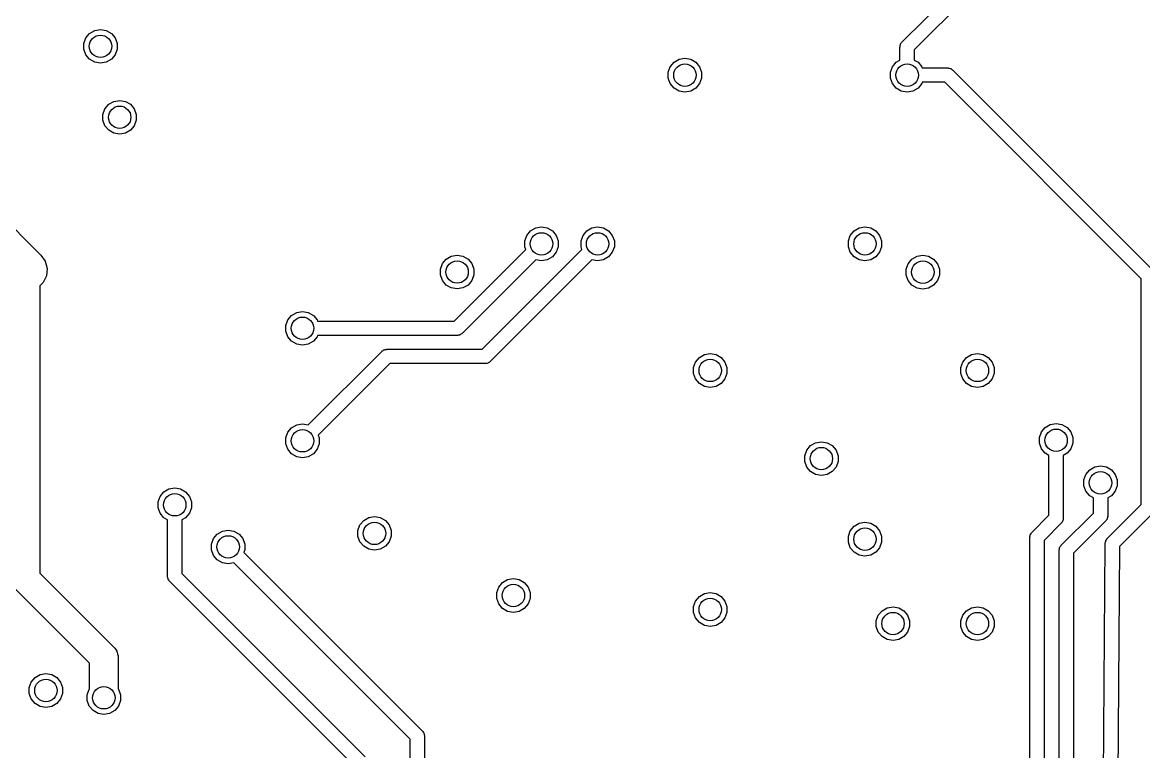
# Model space of a CAD drawing. Extents: x 10 to 287, y -200 to -10.
# Drawn here: x 120.23 to 140.17, y -131.39 to -118.43 of the extents above; entities that cross this region are included whole.
import ezdxf

# ---------------------------------------------------------------- set-up
doc = ezdxf.new("R2010")
doc.units = 0
doc.header["$MEASUREMENT"] = 0
doc.layers.add('BLACK', color=7, linetype='CONTINUOUS')

msp = doc.modelspace()

# ---------------------------------------------------------------- linework, layer by layer
at = {"layer": 'Black'}
for p, q in [((135.871, -118.772), (139.05, -115.594)), ((139.267, -115.736), (136.088, -118.914)), ((121.427, -118.62), (121.517, -118.567)), ((121.517, -118.567), (121.62, -118.549)), ((121.62, -118.549), (121.723, -118.567)), ((121.723, -118.567), (121.813, -118.62)), ((121.324, -118.798), (121.359, -118.7)), ((121.324, -118.902), (121.324, -118.798)), ((121.359, -118.7), (121.427, -118.62)), ((121.813, -118.62), (121.881, -118.7)), ((121.881, -118.7), (121.916, -118.798)), ((121.916, -118.798), (121.916, -118.902)), ((135.846, -118.808), (135.856, -118.795)), ((135.856, -118.795), (135.864, -118.78)), ((135.864, -118.78), (135.868, -118.777)), ((135.868, -118.777), (135.871, -118.772)), ((121.359, -119), (121.324, -118.902)), ((121.427, -119.08), (121.359, -119)), ((121.881, -119), (121.813, -119.08)), ((121.916, -118.902), (121.881, -119)), ((135.834, -118.862), (135.835, -118.856)), ((135.834, -119.093), (135.834, -118.862)), ((135.835, -118.851), (135.839, -118.835)), ((135.835, -118.856), (135.835, -118.851)), ((135.839, -118.835), (135.842, -118.818)), ((135.842, -118.818), (135.845, -118.814)), ((135.845, -118.814), (135.846, -118.808)), ((136.088, -118.914), (136.088, -119.093)), ((121.517, -119.133), (121.427, -119.08)), ((121.62, -119.151), (121.517, -119.133)), ((121.723, -119.133), (121.62, -119.151)), ((121.813, -119.08), (121.723, -119.133)), ((131.751, -119.212), (131.818, -119.132)), ((131.818, -119.132), (131.909, -119.079)), ((131.909, -119.079), (132.011, -119.061)), ((132.011, -119.061), (132.114, -119.079)), ((132.114, -119.079), (132.205, -119.132)), ((132.205, -119.132), (132.272, -119.212)), ((135.701, -119.212), (135.768, -119.132)), ((135.768, -119.132), (135.834, -119.093)), ((136.088, -119.093), (136.155, -119.132)), ((136.155, -119.132), (136.222, -119.212)), ((131.715, -119.31), (131.751, -119.212)), ((131.715, -119.414), (131.715, -119.31)), ((132.272, -119.212), (132.308, -119.31)), ((132.308, -119.31), (132.308, -119.414)), ((135.665, -119.31), (135.701, -119.212)), ((135.665, -119.414), (135.665, -119.31)), ((136.222, -119.212), (136.23, -119.235)), ((136.23, -119.235), (136.682, -119.235)), ((136.682, -119.235), (136.688, -119.236)), ((136.688, -119.236), (136.693, -119.236)), ((136.693, -119.236), (136.709, -119.24)), ((136.709, -119.24), (136.726, -119.243)), ((136.726, -119.243), (136.73, -119.246)), ((136.73, -119.246), (136.736, -119.247)), ((136.736, -119.247), (136.749, -119.257)), ((136.749, -119.257), (136.764, -119.265)), ((136.764, -119.265), (136.767, -119.269)), ((136.767, -119.269), (136.772, -119.272)), ((136.772, -119.272), (140.34, -122.84)), ((131.751, -119.513), (131.715, -119.414)), ((131.818, -119.593), (131.751, -119.513)), ((131.909, -119.645), (131.818, -119.593)), ((132.205, -119.593), (132.114, -119.645)), ((132.272, -119.513), (132.205, -119.593)), ((132.308, -119.414), (132.272, -119.513)), ((135.701, -119.513), (135.665, -119.414)), ((135.768, -119.593), (135.701, -119.513)), ((135.858, -119.645), (135.768, -119.593)), ((136.155, -119.593), (136.064, -119.645)), ((136.222, -119.513), (136.155, -119.593)), ((136.23, -119.489), (136.222, -119.513)), ((136.63, -119.489), (136.23, -119.489)), ((140.123, -122.983), (136.63, -119.489)), ((132.011, -119.663), (131.909, -119.645)), ((132.114, -119.645), (132.011, -119.663)), ((135.961, -119.663), (135.858, -119.645)), ((136.064, -119.645), (135.961, -119.663)), ((121.664, -120.059), (121.7, -119.961)), ((121.7, -119.961), (121.767, -119.881)), ((121.767, -119.881), (121.858, -119.829)), ((121.858, -119.829), (121.961, -119.811)), ((121.961, -119.811), (122.064, -119.829)), ((122.064, -119.829), (122.154, -119.881)), ((122.154, -119.881), (122.221, -119.961)), ((122.221, -119.961), (122.257, -120.059)), ((118.129, -120.131), (120.559, -122.561)), ((121.664, -120.164), (121.664, -120.059)), ((121.7, -120.262), (121.664, -120.164)), ((122.257, -120.164), (122.221, -120.262)), ((122.257, -120.059), (122.257, -120.164)), ((121.767, -120.342), (121.7, -120.262)), ((121.858, -120.394), (121.767, -120.342)), ((121.961, -120.412), (121.858, -120.394)), ((122.064, -120.394), (121.961, -120.412)), ((122.154, -120.342), (122.064, -120.394)), ((122.221, -120.262), (122.154, -120.342)), ((129.201, -122.212), (129.268, -122.131)), ((129.268, -122.131), (129.358, -122.079)), ((129.358, -122.079), (129.461, -122.061)), ((129.461, -122.061), (129.564, -122.079)), ((129.564, -122.079), (129.655, -122.131)), ((129.655, -122.131), (129.722, -122.212)), ((130.199, -122.212), (130.266, -122.131)), ((130.266, -122.131), (130.357, -122.079)), ((130.357, -122.079), (130.459, -122.061)), ((130.459, -122.061), (130.562, -122.079)), ((130.562, -122.079), (130.653, -122.131)), ((130.653, -122.131), (130.72, -122.212)), ((134.951, -122.212), (135.018, -122.131)), ((135.018, -122.131), (135.109, -122.079)), ((135.109, -122.079), (135.212, -122.061)), ((135.212, -122.061), (135.315, -122.079)), ((135.315, -122.079), (135.405, -122.131)), ((135.405, -122.131), (135.472, -122.212)), ((129.165, -122.31), (129.201, -122.212)), ((129.165, -122.414), (129.165, -122.31)), ((129.722, -122.212), (129.758, -122.31)), ((129.758, -122.31), (129.758, -122.414)), ((130.163, -122.31), (130.199, -122.212)), ((130.163, -122.414), (130.163, -122.31)), ((130.72, -122.212), (130.756, -122.31)), ((130.756, -122.31), (130.756, -122.414)), ((134.916, -122.31), (134.951, -122.212)), ((134.916, -122.414), (134.916, -122.31)), ((135.472, -122.212), (135.508, -122.31)), ((135.508, -122.31), (135.508, -122.414)), ((120.559, -122.561), (120.635, -122.669)), ((127.767, -122.632), (127.857, -122.58)), ((127.857, -122.58), (127.96, -122.561)), ((127.908, -123.736), (129.182, -122.461)), ((127.96, -122.561), (128.063, -122.58)), ((128.063, -122.58), (128.154, -122.632)), ((128.408, -124.236), (130.18, -122.462)), ((129.182, -122.461), (129.165, -122.414)), ((129.722, -122.512), (129.655, -122.592)), ((129.758, -122.414), (129.722, -122.512)), ((130.18, -122.462), (130.163, -122.414)), ((130.72, -122.512), (130.653, -122.592)), ((130.756, -122.414), (130.72, -122.512)), ((134.951, -122.512), (134.916, -122.414)), ((135.018, -122.592), (134.951, -122.512)), ((135.472, -122.512), (135.405, -122.592)), ((135.508, -122.414), (135.472, -122.512)), ((136.046, -122.634), (136.137, -122.582)), ((136.137, -122.582), (136.24, -122.564)), ((136.24, -122.564), (136.343, -122.582)), ((136.343, -122.582), (136.433, -122.634)), ((120.635, -122.669), (120.67, -122.797)), ((127.664, -122.81), (127.7, -122.712)), ((127.7, -122.712), (127.767, -122.632)), ((129.358, -122.645), (128.05, -123.953)), ((128.154, -122.632), (128.221, -122.712)), ((128.221, -122.712), (128.256, -122.81)), ((130.357, -122.645), (128.55, -124.453)), ((129.461, -122.663), (129.358, -122.645)), ((129.358, -122.645), (129.358, -122.645)), ((129.564, -122.645), (129.461, -122.663)), ((129.655, -122.592), (129.564, -122.645)), ((130.459, -122.663), (130.357, -122.645)), ((130.562, -122.645), (130.459, -122.663)), ((130.653, -122.592), (130.562, -122.645)), ((135.109, -122.645), (135.018, -122.592)), ((135.212, -122.663), (135.109, -122.645)), ((135.315, -122.645), (135.212, -122.663)), ((135.405, -122.592), (135.315, -122.645)), ((135.943, -122.813), (135.979, -122.714)), ((135.979, -122.714), (136.046, -122.634)), ((136.433, -122.634), (136.5, -122.714)), ((136.5, -122.714), (136.536, -122.813)), ((120.658, -122.929), (120.602, -123.049)), ((120.67, -122.797), (120.658, -122.929)), ((127.664, -122.915), (127.664, -122.81)), ((127.7, -123.013), (127.664, -122.915)), ((128.256, -122.915), (128.221, -123.013)), ((128.256, -122.81), (128.256, -122.915)), ((135.943, -122.917), (135.943, -122.813)), ((135.979, -123.015), (135.943, -122.917)), ((136.536, -122.917), (136.5, -123.015)), ((136.536, -122.813), (136.536, -122.917)), ((140.123, -126.997), (140.123, -122.983)), ((120.602, -123.049), (120.544, -123.107)), ((120.544, -123.107), (120.544, -128.215)), ((127.767, -123.093), (127.7, -123.013)), ((127.857, -123.145), (127.767, -123.093)), ((127.96, -123.163), (127.857, -123.145)), ((128.063, -123.145), (127.96, -123.163)), ((128.154, -123.093), (128.063, -123.145)), ((128.221, -123.013), (128.154, -123.093)), ((136.046, -123.095), (135.979, -123.015)), ((136.137, -123.148), (136.046, -123.095)), ((136.24, -123.166), (136.137, -123.148)), ((136.343, -123.148), (136.24, -123.166)), ((136.433, -123.095), (136.343, -123.148)), ((136.5, -123.015), (136.433, -123.095)), ((125.018, -123.633), (125.109, -123.58)), ((125.109, -123.58), (125.212, -123.562)), ((125.212, -123.562), (125.315, -123.58)), ((125.315, -123.58), (125.405, -123.633)), ((124.916, -123.811), (124.951, -123.713)), ((124.951, -123.713), (125.018, -123.633)), ((125.405, -123.633), (125.472, -123.713)), ((125.472, -123.713), (125.481, -123.736)), ((125.481, -123.736), (127.908, -123.736)), ((124.916, -123.915), (124.916, -123.811)), ((124.951, -124.014), (124.916, -123.915)), ((128.004, -123.982), (127.987, -123.985)), ((128.008, -123.98), (128.004, -123.982)), ((128.014, -123.978), (128.008, -123.98)), ((128.027, -123.969), (128.014, -123.978)), ((128.042, -123.96), (128.027, -123.969)), ((128.045, -123.956), (128.042, -123.96)), ((128.05, -123.953), (128.045, -123.956)), ((125.018, -124.094), (124.951, -124.014)), ((125.109, -124.146), (125.018, -124.094)), ((125.212, -124.164), (125.109, -124.146)), ((125.315, -124.146), (125.212, -124.164)), ((125.405, -124.094), (125.315, -124.146)), ((125.472, -124.014), (125.405, -124.094)), ((125.481, -123.99), (125.472, -124.014)), ((127.96, -123.99), (125.481, -123.99)), ((127.966, -123.989), (127.96, -123.99)), ((127.971, -123.99), (127.966, -123.989)), ((127.987, -123.985), (127.971, -123.99)), ((125.315, -125.579), (126.621, -124.274)), ((126.621, -124.274), (126.625, -124.27)), ((126.625, -124.27), (126.629, -124.266)), ((126.629, -124.266), (126.643, -124.258)), ((126.643, -124.258), (126.657, -124.248)), ((126.657, -124.248), (126.662, -124.247)), ((126.662, -124.247), (126.667, -124.244)), ((126.667, -124.244), (126.683, -124.241)), ((126.683, -124.241), (126.699, -124.237)), ((126.699, -124.237), (126.705, -124.237)), ((126.705, -124.237), (126.71, -124.236)), ((126.71, -124.236), (128.408, -124.236)), ((132.268, -124.382), (132.358, -124.33)), ((132.358, -124.33), (132.461, -124.312)), ((132.461, -124.312), (132.564, -124.33)), ((132.564, -124.33), (132.654, -124.382)), ((137.017, -124.382), (137.108, -124.33)), ((137.108, -124.33), (137.211, -124.312)), ((137.211, -124.312), (137.314, -124.33)), ((137.314, -124.33), (137.404, -124.382)), ((126.763, -124.49), (125.491, -125.763)), ((128.46, -124.49), (126.763, -124.49)), ((128.466, -124.49), (128.46, -124.49)), ((128.472, -124.49), (128.466, -124.49)), ((128.488, -124.486), (128.472, -124.49)), ((128.504, -124.483), (128.488, -124.486)), ((128.509, -124.48), (128.504, -124.483)), ((128.514, -124.479), (128.509, -124.48)), ((128.528, -124.469), (128.514, -124.479)), ((128.542, -124.461), (128.528, -124.469)), ((128.546, -124.456), (128.542, -124.461)), ((128.55, -124.453), (128.546, -124.456)), ((132.165, -124.56), (132.2, -124.462)), ((132.165, -124.665), (132.165, -124.56)), ((132.2, -124.462), (132.268, -124.382)), ((132.654, -124.382), (132.722, -124.462)), ((132.722, -124.462), (132.757, -124.56)), ((132.757, -124.56), (132.757, -124.665)), ((136.915, -124.56), (136.95, -124.462)), ((136.915, -124.665), (136.915, -124.56)), ((136.95, -124.462), (137.017, -124.382)), ((137.404, -124.382), (137.471, -124.462)), ((137.471, -124.462), (137.507, -124.56)), ((137.507, -124.56), (137.507, -124.665)), ((132.2, -124.763), (132.165, -124.665)), ((132.268, -124.843), (132.2, -124.763)), ((132.722, -124.763), (132.654, -124.843)), ((132.757, -124.665), (132.722, -124.763)), ((136.95, -124.763), (136.915, -124.665)), ((137.017, -124.843), (136.95, -124.763)), ((137.471, -124.763), (137.404, -124.843)), ((137.507, -124.665), (137.471, -124.763)), ((132.358, -124.895), (132.268, -124.843)), ((132.461, -124.913), (132.358, -124.895)), ((132.564, -124.895), (132.461, -124.913)), ((132.654, -124.843), (132.564, -124.895)), ((137.108, -124.895), (137.017, -124.843)), ((137.211, -124.913), (137.108, -124.895)), ((137.314, -124.895), (137.211, -124.913)), ((137.404, -124.843), (137.314, -124.895)), ((125.109, -125.579), (125.212, -125.561)), ((125.212, -125.561), (125.315, -125.579)), ((138.417, -125.624), (138.507, -125.572)), ((138.507, -125.572), (138.61, -125.554)), ((138.61, -125.554), (138.713, -125.572)), ((138.713, -125.572), (138.804, -125.624)), ((124.916, -125.81), (124.951, -125.712)), ((124.951, -125.712), (125.018, -125.632)), ((125.018, -125.632), (125.109, -125.579)), ((125.315, -125.579), (125.315, -125.579)), ((125.491, -125.763), (125.508, -125.81)), ((138.314, -125.802), (138.35, -125.704)), ((138.35, -125.704), (138.417, -125.624)), ((138.804, -125.624), (138.871, -125.704)), ((138.871, -125.704), (138.907, -125.802)), ((124.916, -125.914), (124.916, -125.81)), ((124.951, -126.013), (124.916, -125.914)), ((125.508, -125.914), (125.472, -126.013)), ((125.508, -125.81), (125.508, -125.914)), ((134.176, -126.029), (134.243, -125.949)), ((134.243, -125.949), (134.333, -125.897)), ((134.333, -125.897), (134.436, -125.879)), ((134.436, -125.879), (134.539, -125.897)), ((134.539, -125.897), (134.63, -125.949)), ((134.63, -125.949), (134.697, -126.029)), ((138.314, -125.907), (138.314, -125.802)), ((138.35, -126.005), (138.314, -125.907)), ((138.907, -125.907), (138.871, -126.005)), ((138.907, -125.802), (138.907, -125.907)), ((125.018, -126.093), (124.951, -126.013)), ((125.109, -126.145), (125.018, -126.093)), ((125.212, -126.163), (125.109, -126.145)), ((125.315, -126.145), (125.212, -126.163)), ((125.405, -126.093), (125.315, -126.145)), ((125.472, -126.013), (125.405, -126.093)), ((134.14, -126.127), (134.176, -126.029)), ((134.14, -126.232), (134.14, -126.127)), ((134.697, -126.029), (134.733, -126.127)), ((134.733, -126.127), (134.733, -126.232)), ((138.417, -126.085), (138.35, -126.005)), ((138.483, -126.123), (138.417, -126.085)), ((138.483, -127.187), (138.483, -126.123)), ((138.804, -126.085), (138.737, -126.123)), ((138.737, -126.123), (138.737, -127.24)), ((138.871, -126.005), (138.804, -126.085)), ((134.176, -126.33), (134.14, -126.232)), ((134.243, -126.41), (134.176, -126.33)), ((134.697, -126.33), (134.63, -126.41)), ((134.733, -126.232), (134.697, -126.33)), ((139.207, -126.38), (139.297, -126.327)), ((139.297, -126.327), (139.4, -126.309)), ((139.4, -126.309), (139.503, -126.327)), ((139.503, -126.327), (139.593, -126.38)), ((134.333, -126.462), (134.243, -126.41)), ((134.436, -126.48), (134.333, -126.462)), ((134.539, -126.462), (134.436, -126.48)), ((134.63, -126.41), (134.539, -126.462)), ((139.104, -126.558), (139.139, -126.46)), ((139.104, -126.662), (139.104, -126.558)), ((139.139, -126.46), (139.207, -126.38)), ((139.593, -126.38), (139.661, -126.46)), ((139.661, -126.46), (139.696, -126.558)), ((139.696, -126.558), (139.696, -126.662)), ((122.679, -126.85), (122.747, -126.77)), ((122.747, -126.77), (122.837, -126.717)), ((122.837, -126.717), (122.94, -126.699)), ((122.94, -126.699), (123.043, -126.717)), ((123.043, -126.717), (123.133, -126.77)), ((123.133, -126.77), (123.201, -126.85)), ((139.139, -126.76), (139.104, -126.662)), ((139.207, -126.84), (139.139, -126.76)), ((139.661, -126.76), (139.593, -126.84)), ((139.696, -126.662), (139.661, -126.76)), ((122.644, -126.948), (122.679, -126.85)), ((122.644, -127.052), (122.644, -126.948)), ((123.201, -126.85), (123.236, -126.948)), ((123.236, -126.948), (123.236, -127.052)), ((139.273, -126.879), (139.207, -126.84)), ((139.273, -127.147), (139.273, -126.879)), ((139.593, -126.84), (139.527, -126.879)), ((139.527, -126.879), (139.527, -127.2)), ((122.679, -127.15), (122.644, -127.052)), ((122.747, -127.23), (122.679, -127.15)), ((123.201, -127.15), (123.133, -127.23)), ((123.236, -127.052), (123.201, -127.15)), ((138.7, -127.72), (139.273, -127.147)), ((139.52, -127.6), (140.123, -126.997)), ((140.34, -127.14), (139.737, -127.743)), ((122.813, -127.269), (122.747, -127.23)), ((122.813, -128.274), (122.813, -127.269)), ((123.133, -127.23), (123.067, -127.269)), ((123.067, -127.269), (123.067, -128.221)), ((126.196, -127.456), (126.231, -127.358)), ((126.231, -127.358), (126.299, -127.278)), ((126.299, -127.278), (126.389, -127.225)), ((126.389, -127.225), (126.492, -127.207)), ((126.492, -127.207), (126.595, -127.225)), ((126.595, -127.225), (126.685, -127.278)), ((126.685, -127.278), (126.753, -127.358)), ((126.753, -127.358), (126.788, -127.456)), ((135.018, -127.382), (135.109, -127.329)), ((135.109, -127.329), (135.212, -127.311)), ((135.212, -127.311), (135.315, -127.329)), ((135.315, -127.329), (135.405, -127.382)), ((138.18, -127.49), (138.483, -127.187)), ((138.7, -127.329), (138.397, -127.633)), ((138.703, -127.325), (138.7, -127.329)), ((138.708, -127.321), (138.703, -127.325)), ((138.716, -127.307), (138.708, -127.321)), ((138.725, -127.293), (138.716, -127.307)), ((138.727, -127.288), (138.725, -127.293)), ((138.73, -127.283), (138.727, -127.288)), ((138.733, -127.267), (138.73, -127.283)), ((138.737, -127.251), (138.733, -127.267)), ((138.737, -127.24), (138.736, -127.245)), ((138.736, -127.245), (138.737, -127.251)), ((139.49, -127.29), (138.917, -127.863)), ((139.493, -127.285), (139.49, -127.29)), ((139.497, -127.282), (139.493, -127.285)), ((139.506, -127.267), (139.497, -127.282)), ((139.515, -127.254), (139.506, -127.267)), ((139.517, -127.248), (139.515, -127.254)), ((139.519, -127.243), (139.517, -127.248)), ((139.522, -127.227), (139.519, -127.243)), ((139.527, -127.211), (139.522, -127.227)), ((139.527, -127.2), (139.526, -127.206)), ((139.526, -127.206), (139.527, -127.211)), ((123.629, -127.6), (123.697, -127.52)), ((123.697, -127.52), (123.787, -127.467)), ((123.787, -127.467), (123.89, -127.449)), ((123.89, -127.449), (123.993, -127.467)), ((123.993, -127.467), (124.083, -127.52)), ((124.083, -127.52), (124.151, -127.6)), ((126.196, -127.56), (126.196, -127.456)), ((126.231, -127.658), (126.196, -127.56)), ((126.788, -127.56), (126.753, -127.658)), ((126.788, -127.456), (126.788, -127.56)), ((134.916, -127.56), (134.951, -127.462)), ((134.916, -127.664), (134.916, -127.56)), ((134.951, -127.462), (135.018, -127.382)), ((135.405, -127.382), (135.472, -127.462)), ((135.472, -127.462), (135.508, -127.56)), ((135.508, -127.56), (135.508, -127.664)), ((138.143, -127.569), (138.148, -127.553)), ((138.144, -127.574), (138.143, -127.569)), ((138.148, -127.553), (138.151, -127.537)), ((138.151, -127.537), (138.153, -127.532)), ((138.153, -127.532), (138.155, -127.526)), ((138.155, -127.526), (138.164, -127.513)), ((138.164, -127.513), (138.173, -127.498)), ((138.173, -127.498), (138.177, -127.495)), ((138.177, -127.495), (138.18, -127.49)), ((123.594, -127.698), (123.629, -127.6)), ((123.594, -127.802), (123.594, -127.698)), ((124.151, -127.6), (124.186, -127.698)), ((124.186, -127.698), (124.186, -127.802)), ((126.299, -127.738), (126.231, -127.658)), ((126.389, -127.791), (126.299, -127.738)), ((126.685, -127.738), (126.595, -127.791)), ((126.753, -127.658), (126.685, -127.738)), ((134.951, -127.763), (134.916, -127.664)), ((135.018, -127.843), (134.951, -127.763)), ((135.472, -127.763), (135.405, -127.843)), ((135.508, -127.664), (135.472, -127.763)), ((138.143, -127.58), (138.144, -127.574)), ((138.143, -132.477), (138.143, -127.58)), ((138.397, -127.633), (138.397, -132.53)), ((138.668, -127.783), (138.671, -127.767)), ((138.671, -127.767), (138.673, -127.762)), ((138.673, -127.762), (138.675, -127.756)), ((138.675, -127.756), (138.684, -127.743)), ((138.684, -127.743), (138.693, -127.728)), ((138.693, -127.728), (138.697, -127.725)), ((138.697, -127.725), (138.7, -127.72)), ((139.447, -132.842), (139.483, -127.689)), ((139.483, -127.679), (139.488, -127.662)), ((139.484, -127.684), (139.483, -127.679)), ((139.483, -127.689), (139.484, -127.684)), ((139.488, -127.662), (139.491, -127.646)), ((139.491, -127.646), (139.494, -127.641)), ((139.494, -127.641), (139.495, -127.636)), ((139.495, -127.636), (139.505, -127.622)), ((139.505, -127.622), (139.513, -127.608)), ((139.513, -127.608), (139.517, -127.604)), ((139.517, -127.604), (139.52, -127.6)), ((139.737, -127.743), (139.7, -132.97)), ((123.629, -127.9), (123.594, -127.802)), ((123.697, -127.98), (123.629, -127.9)), ((124.186, -127.802), (124.169, -127.849)), ((124.169, -127.849), (126.963, -130.643)), ((126.492, -127.809), (126.389, -127.791)), ((126.595, -127.791), (126.492, -127.809)), ((135.109, -127.895), (135.018, -127.843)), ((135.212, -127.913), (135.109, -127.895)), ((135.315, -127.895), (135.212, -127.913)), ((135.405, -127.843), (135.315, -127.895)), ((138.663, -127.799), (138.668, -127.783)), ((138.664, -127.804), (138.663, -127.799)), ((138.663, -127.81), (138.664, -127.804)), ((138.663, -132.797), (138.663, -127.81)), ((138.917, -127.863), (138.917, -132.85)), ((123.787, -128.033), (123.697, -127.98)), ((123.89, -128.051), (123.787, -128.033)), ((123.993, -128.033), (123.89, -128.051)), ((126.783, -130.823), (123.993, -128.033)), ((123.993, -128.033), (123.993, -128.033)), ((120.544, -128.215), (121.86, -129.53)), ((122.814, -128.28), (122.813, -128.274)), ((122.813, -128.285), (122.814, -128.28)), ((122.818, -128.301), (122.813, -128.285)), ((122.821, -128.317), (122.818, -128.301)), ((122.823, -128.322), (122.821, -128.317)), ((122.825, -128.328), (122.823, -128.322)), ((122.834, -128.341), (122.825, -128.328)), ((122.843, -128.356), (122.834, -128.341)), ((122.847, -128.359), (122.843, -128.356)), ((122.85, -128.364), (122.847, -128.359)), ((126.111, -131.625), (122.85, -128.364)), ((123.067, -128.221), (126.328, -131.482)), ((128.767, -128.382), (128.858, -128.33)), ((128.858, -128.33), (128.961, -128.312)), ((128.961, -128.312), (129.064, -128.33)), ((129.064, -128.33), (129.154, -128.382)), ((121.426, -129.815), (120.11, -128.5)), ((128.665, -128.561), (128.7, -128.462)), ((128.665, -128.665), (128.665, -128.561)), ((128.7, -128.462), (128.767, -128.382)), ((129.154, -128.382), (129.221, -128.462)), ((129.221, -128.462), (129.257, -128.561)), ((129.257, -128.561), (129.257, -128.665)), ((132.358, -128.579), (132.461, -128.561)), ((132.461, -128.561), (132.564, -128.579)), ((128.7, -128.763), (128.665, -128.665)), ((128.767, -128.843), (128.7, -128.763)), ((129.221, -128.763), (129.154, -128.843)), ((129.257, -128.665), (129.221, -128.763)), ((132.165, -128.81), (132.2, -128.711)), ((132.2, -128.711), (132.268, -128.631)), ((132.268, -128.631), (132.358, -128.579)), ((132.564, -128.579), (132.654, -128.631)), ((132.654, -128.631), (132.722, -128.711)), ((132.722, -128.711), (132.757, -128.81)), ((128.858, -128.896), (128.767, -128.843)), ((128.961, -128.914), (128.858, -128.896)), ((129.064, -128.896), (128.961, -128.914)), ((129.154, -128.843), (129.064, -128.896)), ((132.165, -128.914), (132.165, -128.81)), ((132.2, -129.012), (132.165, -128.914)), ((132.757, -128.914), (132.722, -129.012)), ((132.757, -128.81), (132.757, -128.914)), ((135.413, -129.061), (135.449, -128.963)), ((135.449, -128.963), (135.516, -128.883)), ((135.516, -128.883), (135.607, -128.831)), ((135.607, -128.831), (135.71, -128.812)), ((135.71, -128.812), (135.813, -128.831)), ((135.813, -128.831), (135.903, -128.883)), ((135.903, -128.883), (135.97, -128.963)), ((135.97, -128.963), (136.006, -129.061)), ((136.915, -129.061), (136.95, -128.963)), ((136.95, -128.963), (137.017, -128.883)), ((137.017, -128.883), (137.108, -128.831)), ((137.108, -128.831), (137.211, -128.812)), ((137.211, -128.812), (137.314, -128.831)), ((137.314, -128.831), (137.404, -128.883)), ((137.404, -128.883), (137.471, -128.963)), ((137.471, -128.963), (137.507, -129.061)), ((132.268, -129.092), (132.2, -129.012)), ((132.358, -129.145), (132.268, -129.092)), ((132.461, -129.163), (132.358, -129.145)), ((132.564, -129.145), (132.461, -129.163)), ((132.654, -129.092), (132.564, -129.145)), ((132.722, -129.012), (132.654, -129.092)), ((135.413, -129.166), (135.413, -129.061)), ((136.006, -129.061), (136.006, -129.166)), ((136.915, -129.166), (136.915, -129.061)), ((137.507, -129.061), (137.507, -129.166)), ((135.449, -129.264), (135.413, -129.166)), ((135.516, -129.344), (135.449, -129.264)), ((135.607, -129.396), (135.516, -129.344)), ((135.903, -129.344), (135.813, -129.396)), ((135.97, -129.264), (135.903, -129.344)), ((136.006, -129.166), (135.97, -129.264)), ((136.95, -129.264), (136.915, -129.166)), ((137.017, -129.344), (136.95, -129.264)), ((137.108, -129.396), (137.017, -129.344)), ((137.404, -129.344), (137.314, -129.396)), ((137.471, -129.264), (137.404, -129.344)), ((137.507, -129.166), (137.471, -129.264)), ((121.86, -129.53), (121.866, -129.54)), ((121.866, -129.54), (121.875, -129.547)), ((121.875, -129.547), (121.891, -129.575)), ((135.71, -129.414), (135.607, -129.396)), ((135.813, -129.396), (135.71, -129.414)), ((137.211, -129.414), (137.108, -129.396)), ((137.314, -129.396), (137.211, -129.414)), ((121.891, -129.575), (121.91, -129.603)), ((121.91, -129.603), (121.913, -129.613)), ((121.913, -129.613), (121.919, -129.623)), ((121.919, -129.623), (121.924, -129.656)), ((121.924, -129.656), (121.933, -129.688)), ((121.933, -129.688), (121.932, -129.699)), ((121.932, -129.699), (121.934, -129.71)), ((121.934, -129.71), (121.934, -130.18)), ((121.426, -130.18), (121.426, -129.815)), ((120.354, -130.25), (120.389, -130.152)), ((120.389, -130.152), (120.457, -130.072)), ((120.457, -130.072), (120.547, -130.019)), ((120.547, -130.019), (120.65, -130.001)), ((120.65, -130.001), (120.753, -130.019)), ((120.753, -130.019), (120.843, -130.072)), ((120.843, -130.072), (120.911, -130.152)), ((120.911, -130.152), (120.946, -130.25)), ((120.354, -130.354), (120.354, -130.25)), ((120.389, -130.452), (120.354, -130.354)), ((120.946, -130.354), (120.911, -130.452)), ((120.946, -130.25), (120.946, -130.354)), ((121.384, -130.378), (121.419, -130.28)), ((121.419, -130.28), (121.426, -130.272)), ((121.426, -130.272), (121.426, -130.18)), ((121.934, -130.18), (121.934, -130.272)), ((121.934, -130.272), (121.941, -130.28)), ((121.941, -130.28), (121.976, -130.378)), ((120.457, -130.532), (120.389, -130.452)), ((120.547, -130.585), (120.457, -130.532)), ((120.843, -130.532), (120.753, -130.585)), ((120.911, -130.452), (120.843, -130.532)), ((121.384, -130.482), (121.384, -130.378)), ((121.419, -130.58), (121.384, -130.482)), ((121.976, -130.482), (121.941, -130.58)), ((121.976, -130.378), (121.976, -130.482)), ((120.65, -130.603), (120.547, -130.585)), ((120.753, -130.585), (120.65, -130.603)), ((121.487, -130.66), (121.419, -130.58)), ((121.577, -130.713), (121.487, -130.66)), ((121.68, -130.731), (121.577, -130.713)), ((121.783, -130.713), (121.68, -130.731)), ((121.873, -130.66), (121.783, -130.713)), ((121.941, -130.58), (121.873, -130.66)), ((126.963, -130.643), (127.344, -131.024)), ((127.127, -131.167), (126.783, -130.823)), ((127.344, -131.024), (127.347, -131.029)), ((127.347, -131.029), (127.351, -131.032)), ((127.351, -131.032), (127.36, -131.047)), ((127.36, -131.047), (127.369, -131.06)), ((127.369, -131.06), (127.371, -131.066)), ((127.371, -131.066), (127.373, -131.071)), ((127.373, -131.071), (127.376, -131.087)), ((127.376, -131.087), (127.381, -131.103)), ((127.381, -131.103), (127.38, -131.108)), ((127.38, -131.108), (127.381, -131.114)), ((127.381, -131.114), (127.381, -133.589)), ((127.127, -133.589), (127.127, -131.167))]:
    msp.add_line(p, q, dxfattribs=at)
for centre in [(121.62, -118.85), (132.011, -119.362), (135.961, -119.362), (121.961, -120.112), (129.461, -122.362), (130.459, -122.362), (135.212, -122.362), (127.96, -122.862), (136.24, -122.865), (125.212, -123.863), (132.461, -124.612), (137.211, -124.612), (125.212, -125.862), (138.61, -125.854), (134.436, -126.18), (139.4, -126.61), (122.94, -127), (126.492, -127.508), (123.89, -127.75), (135.212, -127.612), (128.961, -128.613), (132.461, -128.862), (135.71, -129.113), (137.211, -129.113), (120.65, -130.302), (121.68, -130.43)]:
    msp.add_circle(centre, 0.1994, dxfattribs=at)

doc.saveas('drawing.dxf')
